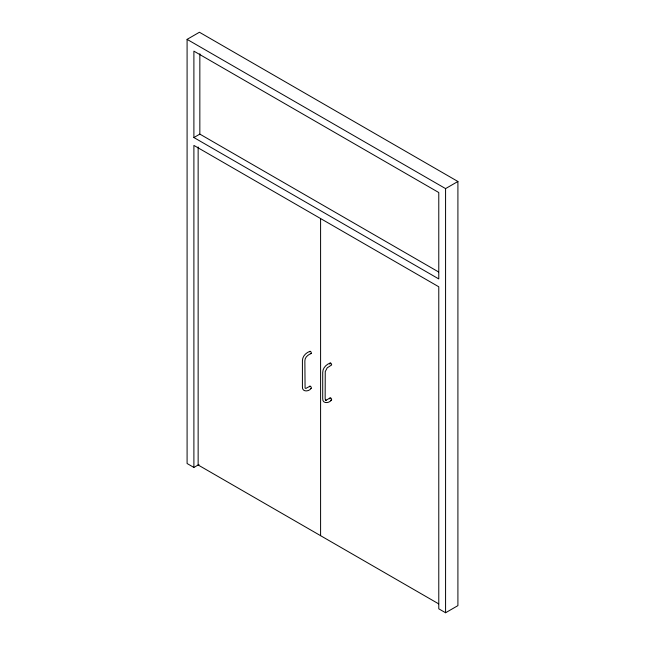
<?xml version="1.0" encoding="UTF-8"?>
<svg xmlns="http://www.w3.org/2000/svg" width="645" height="645" viewBox="0 0 645 645"><rect width="100%" height="100%" fill="white"/><g stroke="black" fill="none" stroke-linecap="round" stroke-linejoin="round"><path stroke-width="0.97" d="M438.624 271.972L199.845 134.112L199.845 53.745M309.777 351.38C305.851 352.823 302.44 356.33 302.416 360.684L302.416 386.879C301.949 392.208 309.116 391.862 311.277 388.185A1.411 0.814 60 0 0 311.237 387.331L310.729 386.484A1.185 0.685 60 0 0 310.052 386.145L305.964 388.387L305.077 388.145L304.867 360.853C304.819 357.153 308.205 354.734 311.237 353.42A1.411 0.814 60 0 0 311.277 352.613L310.834 351.735A1.185 0.685 60 0 0 310.156 351.283L309.648 351.541A1.411 0.814 60 0 0 309.576 351.767M330.063 397.965C327.378 399.223 325.072 401.811 325.153 398.578L325.241 371.609L327.2 367.852L331.57 365.03A1.411 0.814 60 0 0 331.53 364.175L331.014 363.329A1.185 0.685 60 0 0 330.337 362.99C326.281 364.377 322.669 367.997 322.71 372.488L322.71 398.691C322.355 403.964 329.264 403.375 331.53 400.005A1.411 0.814 60 0 0 331.57 399.199L331.127 398.312A1.185 0.685 60 0 0 330.45 397.868L329.934 398.126A1.411 0.814 60 0 0 329.893 398.933M330.151 363.038L329.893 363.361A1.411 0.814 60 0 0 329.934 364.223M309.858 386.194L309.6 386.516A1.411 0.814 60 0 0 309.56 386.766M193.895 467.44L187.09 463.513L187.09 39.369L199.426 32.25L457.91 181.487L457.91 605.631L445.574 612.75L438.777 608.824L438.777 286.783L193.895 145.407L193.895 467.44L198.999 464.497M193.895 137.546L438.777 278.93L438.777 192.533L193.895 51.148L193.895 137.546L199.845 134.112M187.09 39.369L445.574 188.606L457.91 181.487M311.108 353.589L310.729 353.678A1.185 0.685 60 0 1 310.503 353.605M331.401 400.166L331.014 400.263A1.185 0.685 60 0 1 330.788 400.19M311.027 388.508L310.834 388.556A1.185 0.685 60 0 1 310.616 388.516M438.689 603.865L198.144 464.989L198.144 146.979M445.574 188.606L445.574 612.75M320.589 218.671L320.589 535.681M325.999 400.206L325.467 400.053L325.999 400.206"/></g></svg>
